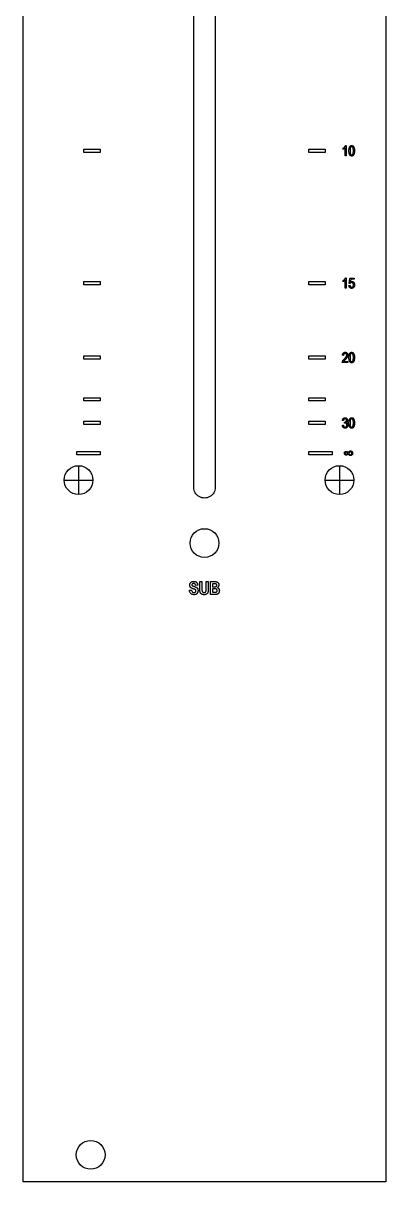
# Model space of a CAD drawing. Header units: millimetres. Extents: x 0 to 40, y 0 to 514.
# Drawn here: x 0 to 40.3, y 0 to 128.8 of the extents above; entities that cross this region are included whole.
import ezdxf

# ---------------------------------------------------------------- set-up
doc = ezdxf.new("R2010")
doc.units = ezdxf.units.MM
for name, color, linetype in [('CUT', 1, 'CONTINUOUS'), ('LEGEND', 2, 'CONTINUOUS'), ('OUTLINE', 7, 'CONTINUOUS'), ('STUDS', 5, 'CONTINUOUS')]:
    doc.layers.add(name, color=color, linetype=linetype)

msp = doc.modelspace()

# ---------------------------------------------------------------- linework, layer by layer
at = {"layer": 'CUT'}
msp.add_lwpolyline([(21.35, 184.8), (21.35, 77.2), (21.3397, 77.0434), (21.3091, 76.8894), (21.2587, 76.7408), (21.1892, 76.6), (21.102, 76.4695), (20.9985, 76.3515), (20.8805, 76.248), (20.75, 76.1608), (20.6092, 76.0913), (20.4606, 76.0409), (20.3066, 76.0103), (20.15, 76), (19.9934, 76.0103), (19.8394, 76.0409), (19.6908, 76.0913), (19.55, 76.1608), (19.4195, 76.248), (19.3015, 76.3515), (19.198, 76.4695), (19.1108, 76.6), (19.0413, 76.7408), (18.9909, 76.8894), (18.9603, 77.0434), (18.95, 77.2), (18.95, 184.8)], dxfattribs=at)
for centre in [(20.15, 71), (7.5, 3)]:
    msp.add_circle(centre, 1.6, dxfattribs=at)
at = {"layer": 'LEGEND'}
for points in [[(6.75, 114.7887), (8.55, 114.7887), (8.55, 114.4287), (6.75, 114.4287)], [(31.75, 114.7887), (33.55, 114.7887), (33.55, 114.4287), (31.75, 114.4287)], [(35.907, 114.0361), (35.7914, 114.0361), (35.7914, 114.9322), (35.781, 114.9204), (35.7698, 114.9086), (35.7577, 114.8968), (35.7447, 114.8848), (35.7309, 114.8728), (35.7163, 114.8608), (35.7007, 114.8487), (35.6844, 114.8365), (35.6677, 114.8246), (35.6515, 114.8136), (35.6355, 114.8032), (35.6199, 114.7936), (35.6047, 114.7848), (35.5897, 114.7766), (35.5752, 114.7693), (35.5609, 114.7627), (35.5609, 114.8986), (35.5844, 114.9126), (35.6072, 114.9274), (35.6293, 114.943), (35.6507, 114.9593), (35.6714, 114.9764), (35.6914, 114.9942), (35.7107, 115.0128), (35.7293, 115.0322), (35.7469, 115.0519), (35.7631, 115.0714), (35.778, 115.0908), (35.7915, 115.1101), (35.8037, 115.1293), (35.8145, 115.1483), (35.8239, 115.1673), (35.832, 115.1861), (35.907, 115.1861)], [(36.2023, 114.6009), (36.2036, 114.6708), (36.2072, 114.7363), (36.2133, 114.7975), (36.2218, 114.8543), (36.2327, 114.9067), (36.2461, 114.9547), (36.2619, 114.9984), (36.2801, 115.0377), (36.3007, 115.0724), (36.3236, 115.1026), (36.3488, 115.1281), (36.3763, 115.149), (36.4061, 115.1652), (36.4382, 115.1768), (36.4726, 115.1838), (36.5094, 115.1861), (36.5421, 115.1842), (36.573, 115.1786), (36.6021, 115.1692), (36.6295, 115.156), (36.6551, 115.1391), (36.6789, 115.1184), (36.7009, 115.094), (36.7211, 115.0658), (36.7431, 115.0267), (36.7621, 114.9822), (36.7782, 114.9323), (36.7914, 114.8769), (36.8017, 114.8161), (36.809, 114.7498), (36.8134, 114.6781), (36.8148, 114.6009), (36.8136, 114.5314), (36.81, 114.4662), (36.804, 114.4053), (36.7955, 114.3487), (36.7846, 114.2964), (36.7713, 114.2484), (36.7556, 114.2048), (36.7375, 114.1654), (36.717, 114.1305), (36.6941, 114.1003), (36.6689, 114.0747), (36.6414, 114.0538), (36.6115, 114.0375), (36.5793, 114.0259), (36.5447, 114.0189), (36.5078, 114.0166), (36.475, 114.0186), (36.4437, 114.0248), (36.4139, 114.035), (36.3856, 114.0494), (36.3589, 114.0678), (36.3337, 114.0904), (36.31, 114.117), (36.2879, 114.1478), (36.2678, 114.1836), (36.2505, 114.2253), (36.2358, 114.2731), (36.2237, 114.3267), (36.2144, 114.3863), (36.2077, 114.4519), (36.2037, 114.5234), (36.2023, 114.6009)], [(36.3203, 114.6009), (36.3211, 114.5341), (36.3237, 114.473), (36.3278, 114.4176), (36.3337, 114.368), (36.3412, 114.3242), (36.3504, 114.2861), (36.3613, 114.2537), (36.3738, 114.2271), (36.3877, 114.2049), (36.4025, 114.1856), (36.4182, 114.1693), (36.4349, 114.1559), (36.4525, 114.1455), (36.471, 114.1381), (36.4905, 114.1337), (36.5109, 114.1322), (36.5303, 114.1337), (36.5488, 114.1382), (36.5665, 114.1457), (36.5834, 114.1562), (36.5995, 114.1697), (36.6148, 114.1862), (36.6293, 114.2058), (36.643, 114.2283), (36.6554, 114.2551), (36.6662, 114.2876), (36.6753, 114.3257), (36.6828, 114.3695), (36.6886, 114.4189), (36.6928, 114.4739), (36.6953, 114.5346), (36.6961, 114.6009), (36.6953, 114.668), (36.6927, 114.7292), (36.6886, 114.7847), (36.6827, 114.8343), (36.6752, 114.8782), (36.666, 114.9163), (36.6551, 114.9486), (36.6426, 114.9752), (36.6287, 114.9973), (36.6138, 115.0165), (36.598, 115.0328), (36.5812, 115.0461), (36.5633, 115.0564), (36.5445, 115.0638), (36.5247, 115.0682), (36.5039, 115.0697), (36.4848, 115.0682), (36.4664, 115.0637), (36.4489, 115.0562), (36.4321, 115.0457), (36.4162, 115.0321), (36.401, 115.0156), (36.3866, 114.9961), (36.373, 114.9736), (36.3607, 114.9467), (36.35, 114.9143), (36.3409, 114.8761), (36.3335, 114.8324), (36.3277, 114.783), (36.3236, 114.7279), (36.3211, 114.6673), (36.3203, 114.6009)], [(35.907, 99.3269), (35.7914, 99.3269), (35.7914, 100.223), (35.781, 100.2113), (35.7698, 100.1995), (35.7577, 100.1876), (35.7447, 100.1757), (35.7309, 100.1637), (35.7163, 100.1516), (35.7007, 100.1395), (35.6844, 100.1273), (35.6677, 100.1155), (35.6515, 100.1044), (35.6355, 100.0941), (35.6199, 100.0845), (35.6047, 100.0756), (35.5897, 100.0675), (35.5752, 100.0601), (35.5609, 100.0535), (35.5609, 100.1894), (35.5844, 100.2035), (35.6072, 100.2183), (35.6293, 100.2339), (35.6507, 100.2502), (35.6714, 100.2673), (35.6914, 100.2851), (35.7107, 100.3037), (35.7293, 100.323), (35.7469, 100.3427), (35.7631, 100.3622), (35.778, 100.3817), (35.7915, 100.401), (35.8037, 100.4201), (35.8145, 100.4392), (35.8239, 100.4581), (35.832, 100.4769), (35.907, 100.4769)], [(36.2023, 99.6269), (36.3234, 99.6394), (36.3275, 99.613), (36.3327, 99.5882), (36.339, 99.5653), (36.3464, 99.544), (36.3549, 99.5245), (36.3645, 99.5068), (36.3753, 99.4908), (36.3871, 99.4765), (36.3998, 99.464), (36.4129, 99.4531), (36.4266, 99.4439), (36.4407, 99.4364), (36.4554, 99.4306), (36.4705, 99.4264), (36.4862, 99.4239), (36.5023, 99.423), (36.5225, 99.4242), (36.5419, 99.4277), (36.5607, 99.4336), (36.5787, 99.4419), (36.596, 99.4525), (36.6126, 99.4654), (36.6286, 99.4807), (36.6437, 99.4984), (36.6577, 99.5181), (36.6697, 99.5396), (36.6799, 99.5627), (36.6883, 99.5876), (36.6948, 99.6142), (36.6994, 99.6425), (36.7022, 99.6725), (36.7031, 99.7043), (36.7022, 99.7341), (36.6995, 99.7622), (36.6951, 99.7885), (36.6888, 99.8132), (36.6807, 99.8361), (36.6708, 99.8573), (36.6592, 99.8768), (36.6457, 99.8945), (36.6309, 99.9103), (36.6152, 99.9241), (36.5985, 99.9357), (36.581, 99.9452), (36.5625, 99.9526), (36.5431, 99.9579), (36.5228, 99.961), (36.5016, 99.9621), (36.4886, 99.9616), (36.4758, 99.9603), (36.4632, 99.958), (36.4509, 99.9548), (36.4387, 99.9506), (36.4268, 99.9456), (36.415, 99.9397), (36.4035, 99.9328), (36.3924, 99.9251), (36.3819, 99.9167), (36.3719, 99.9076), (36.3626, 99.8977), (36.3539, 99.8872), (36.3457, 99.8759), (36.3382, 99.8639), (36.3312, 99.8512), (36.2227, 99.8683), (36.3141, 100.4566), (36.7805, 100.4566), (36.7805, 100.3222), (36.4062, 100.3222), (36.3555, 100.0144), (36.3765, 100.0313), (36.3979, 100.0459), (36.4196, 100.0582), (36.4416, 100.0683), (36.4639, 100.0762), (36.4866, 100.0818), (36.5095, 100.0852), (36.5328, 100.0863), (36.5618, 100.0847), (36.5899, 100.08), (36.6169, 100.0722), (36.6431, 100.0612), (36.6682, 100.0471), (36.6924, 100.0298), (36.7156, 100.0094), (36.7379, 99.9859), (36.7583, 99.9597), (36.776, 99.9314), (36.791, 99.9008), (36.8032, 99.868), (36.8128, 99.8331), (36.8196, 99.796), (36.8236, 99.7567), (36.825, 99.7152), (36.8236, 99.674), (36.8196, 99.6342), (36.8128, 99.596), (36.8032, 99.5593), (36.791, 99.524), (36.776, 99.4903), (36.7583, 99.4581), (36.7379, 99.4273), (36.7152, 99.3992), (36.6906, 99.3749), (36.6642, 99.3542), (36.6358, 99.3374), (36.6057, 99.3243), (36.5736, 99.3149), (36.5397, 99.3093), (36.5039, 99.3074), (36.474, 99.3087), (36.4453, 99.3127), (36.4178, 99.3193), (36.3915, 99.3286), (36.3664, 99.3405), (36.3424, 99.3551), (36.3196, 99.3723), (36.298, 99.3922), (36.2782, 99.4144), (36.2606, 99.4386), (36.2452, 99.4649), (36.2321, 99.4932), (36.2213, 99.5236), (36.2127, 99.556), (36.2064, 99.5905), (36.2023, 99.6269)], [(6.75, 100.0796), (8.55, 100.0796), (8.55, 99.7196), (6.75, 99.7196)], [(31.75, 100.0796), (33.55, 100.0796), (33.55, 99.7196), (31.75, 99.7196)], [(6.75, 91.808), (8.55, 91.808), (8.55, 91.448), (6.75, 91.448)], [(31.75, 91.808), (33.55, 91.808), (33.55, 91.448), (31.75, 91.448)], [(36.0805, 91.1905), (36.0805, 91.0554), (35.4594, 91.0554), (35.4596, 91.0762), (35.4616, 91.0976), (35.4653, 91.1196), (35.4706, 91.1423), (35.4777, 91.1655), (35.4864, 91.1894), (35.4968, 91.2139), (35.509, 91.239), (35.5233, 91.2649), (35.5404, 91.292), (35.5601, 91.3203), (35.5825, 91.3497), (35.6076, 91.3803), (35.6355, 91.412), (35.666, 91.4448), (35.6992, 91.4788), (35.7379, 91.5179), (35.7731, 91.5547), (35.8048, 91.5892), (35.833, 91.6215), (35.8577, 91.6514), (35.879, 91.6791), (35.8967, 91.7045), (35.9109, 91.7276), (35.9227, 91.7494), (35.9328, 91.7708), (35.9414, 91.7918), (35.9484, 91.8125), (35.9539, 91.8328), (35.9578, 91.8527), (35.9602, 91.8722), (35.9609, 91.8913), (35.9601, 91.9127), (35.9577, 91.933), (35.9537, 91.9524), (35.9481, 91.9707), (35.9409, 91.988), (35.9322, 92.0043), (35.9218, 92.0196), (35.9098, 92.0339), (35.8966, 92.0468), (35.8827, 92.058), (35.868, 92.0674), (35.8526, 92.0752), (35.8365, 92.0812), (35.8196, 92.0855), (35.802, 92.0881), (35.7836, 92.089), (35.7639, 92.088), (35.7452, 92.0852), (35.7273, 92.0806), (35.7104, 92.0741), (35.6943, 92.0658), (35.6792, 92.0556), (35.6649, 92.0435), (35.6516, 92.0296), (35.6395, 92.0139), (35.629, 91.9967), (35.6201, 91.9778), (35.6129, 91.9573), (35.6073, 91.9352), (35.6032, 91.9115), (35.6008, 91.8862), (35.6, 91.8593), (35.4813, 91.8741), (35.4854, 91.914), (35.4918, 91.9514), (35.5002, 91.9863), (35.5108, 92.0185), (35.5236, 92.0483), (35.5385, 92.0755), (35.5555, 92.1001), (35.5746, 92.1222), (35.5956, 92.1417), (35.6182, 92.1586), (35.6424, 92.1729), (35.6683, 92.1846), (35.6957, 92.1937), (35.7247, 92.2002), (35.7553, 92.2041), (35.7875, 92.2054), (35.8223, 92.2038), (35.855, 92.1993), (35.8855, 92.1917), (35.9138, 92.1811), (35.9399, 92.1675), (35.9638, 92.1509), (35.9855, 92.1312), (36.0051, 92.1085), (36.0224, 92.0839), (36.0374, 92.0584), (36.0501, 92.0321), (36.0604, 92.005), (36.0685, 91.977), (36.0743, 91.9482), (36.0778, 91.9186), (36.0789, 91.8882), (36.078, 91.861), (36.0753, 91.834), (36.0708, 91.8074), (36.0645, 91.781), (36.0563, 91.755), (36.0464, 91.7292), (36.0346, 91.7036), (36.0211, 91.6784), (36.005, 91.6523), (35.9857, 91.624), (35.9631, 91.5937), (35.9373, 91.5613), (35.9082, 91.5268), (35.8759, 91.4903), (35.8404, 91.4516), (35.8016, 91.4108), (35.7769, 91.3855), (35.7546, 91.3623), (35.7345, 91.3412), (35.7167, 91.3222), (35.7012, 91.3052), (35.688, 91.2904), (35.677, 91.2777), (35.6684, 91.2671), (35.661, 91.2575), (35.654, 91.2479), (35.6474, 91.2384), (35.6411, 91.2288), (35.6352, 91.2192), (35.6296, 91.2097), (35.6244, 91.2001), (35.6195, 91.1905)], [(36.2023, 91.6202), (36.2036, 91.6901), (36.2072, 91.7556), (36.2133, 91.8168), (36.2218, 91.8735), (36.2327, 91.9259), (36.2461, 91.974), (36.2619, 92.0176), (36.2801, 92.0569), (36.3007, 92.0917), (36.3236, 92.1219), (36.3488, 92.1474), (36.3763, 92.1683), (36.4061, 92.1845), (36.4382, 92.1961), (36.4726, 92.203), (36.5094, 92.2054), (36.5421, 92.2035), (36.573, 92.1978), (36.6021, 92.1884), (36.6295, 92.1753), (36.6551, 92.1584), (36.6789, 92.1377), (36.7009, 92.1132), (36.7211, 92.0851), (36.7431, 92.046), (36.7621, 92.0015), (36.7782, 91.9516), (36.7914, 91.8962), (36.8017, 91.8354), (36.809, 91.7691), (36.8134, 91.6974), (36.8148, 91.6202), (36.8136, 91.5507), (36.81, 91.4855), (36.804, 91.4246), (36.7955, 91.368), (36.7846, 91.3157), (36.7713, 91.2677), (36.7556, 91.224), (36.7375, 91.1847), (36.717, 91.1498), (36.6941, 91.1195), (36.6689, 91.094), (36.6414, 91.073), (36.6115, 91.0568), (36.5793, 91.0451), (36.5447, 91.0382), (36.5078, 91.0358), (36.475, 91.0379), (36.4437, 91.044), (36.4139, 91.0543), (36.3856, 91.0686), (36.3589, 91.0871), (36.3337, 91.1097), (36.31, 91.1363), (36.2879, 91.1671), (36.2678, 91.2029), (36.2505, 91.2446), (36.2358, 91.2923), (36.2237, 91.346), (36.2144, 91.4056), (36.2077, 91.4712), (36.2037, 91.5427), (36.2023, 91.6202)], [(36.3203, 91.6202), (36.3211, 91.5534), (36.3237, 91.4923), (36.3278, 91.4369), (36.3337, 91.3873), (36.3412, 91.3434), (36.3504, 91.3053), (36.3613, 91.273), (36.3738, 91.2464), (36.3877, 91.2241), (36.4025, 91.2049), (36.4182, 91.1885), (36.4349, 91.1752), (36.4525, 91.1648), (36.471, 91.1574), (36.4905, 91.1529), (36.5109, 91.1515), (36.5303, 91.153), (36.5488, 91.1575), (36.5665, 91.165), (36.5834, 91.1755), (36.5995, 91.189), (36.6148, 91.2055), (36.6293, 91.225), (36.643, 91.2476), (36.6554, 91.2744), (36.6662, 91.3069), (36.6753, 91.345), (36.6828, 91.3888), (36.6886, 91.4382), (36.6928, 91.4932), (36.6953, 91.5539), (36.6961, 91.6202), (36.6953, 91.6872), (36.6927, 91.7485), (36.6886, 91.8039), (36.6827, 91.8536), (36.6752, 91.8975), (36.666, 91.9356), (36.6551, 91.9679), (36.6426, 91.9944), (36.6287, 92.0166), (36.6138, 92.0358), (36.598, 92.052), (36.5812, 92.0653), (36.5633, 92.0757), (36.5445, 92.083), (36.5247, 92.0875), (36.5039, 92.089), (36.4848, 92.0875), (36.4664, 92.083), (36.4489, 92.0754), (36.4321, 92.0649), (36.4162, 92.0514), (36.401, 92.0349), (36.3866, 92.0154), (36.373, 91.9929), (36.3607, 91.966), (36.35, 91.9335), (36.3409, 91.8954), (36.3335, 91.8517), (36.3277, 91.8023), (36.3236, 91.7472), (36.3211, 91.6865), (36.3203, 91.6202)], [(6.75, 87.1566), (8.55, 87.1566), (8.55, 86.7966), (6.75, 86.7966)], [(31.75, 87.1566), (33.55, 87.1566), (33.55, 86.7966), (31.75, 86.7966)], [(6.75, 84.5409), (8.55, 84.5409), (8.55, 84.1809), (6.75, 84.1809)], [(31.75, 84.5409), (33.55, 84.5409), (33.55, 84.1809), (31.75, 84.1809)], [(35.4734, 84.0906), (35.5891, 84.1093), (35.5998, 84.0566), (35.6139, 84.0109), (35.6315, 83.9722), (35.6525, 83.9406), (35.677, 83.916), (35.7049, 83.8984), (35.7363, 83.8878), (35.7711, 83.8843), (35.7905, 83.8854), (35.8092, 83.8885), (35.8273, 83.8937), (35.8447, 83.901), (35.8615, 83.9104), (35.8776, 83.9219), (35.893, 83.9355), (35.9078, 83.9511), (35.9214, 83.9684), (35.9331, 83.987), (35.943, 84.0068), (35.9512, 84.0278), (35.9575, 84.05), (35.962, 84.0735), (35.9647, 84.0982), (35.9656, 84.1242), (35.9648, 84.1485), (35.9623, 84.1717), (35.9582, 84.1937), (35.9523, 84.2144), (35.9449, 84.2339), (35.9357, 84.2522), (35.925, 84.2692), (35.9125, 84.2851), (35.8988, 84.2994), (35.8844, 84.3118), (35.8693, 84.3222), (35.8533, 84.3308), (35.8366, 84.3375), (35.8192, 84.3422), (35.801, 84.3451), (35.782, 84.346), (35.7736, 84.3458), (35.7646, 84.3451), (35.7552, 84.3438), (35.7453, 84.3421), (35.7349, 84.3399), (35.724, 84.3372), (35.7126, 84.3341), (35.7008, 84.3304), (35.7141, 84.4538), (35.732, 84.4523), (35.7528, 84.4531), (35.7726, 84.4556), (35.7914, 84.4596), (35.8092, 84.4654), (35.826, 84.4727), (35.8417, 84.4817), (35.8565, 84.4924), (35.8703, 84.5046), (35.8828, 84.5183), (35.8936, 84.533), (35.9027, 84.5488), (35.9102, 84.5658), (35.916, 84.5838), (35.9201, 84.6029), (35.9226, 84.6231), (35.9234, 84.6445), (35.9227, 84.6641), (35.9207, 84.6827), (35.9172, 84.7004), (35.9123, 84.717), (35.906, 84.7327), (35.8984, 84.7474), (35.8893, 84.7611), (35.8789, 84.7738), (35.8675, 84.7852), (35.8554, 84.7951), (35.8428, 84.8035), (35.8295, 84.8104), (35.8156, 84.8157), (35.8011, 84.8195), (35.786, 84.8218), (35.7703, 84.8226), (35.754, 84.8218), (35.7384, 84.8194), (35.7234, 84.8154), (35.7091, 84.8098), (35.6954, 84.8026), (35.6823, 84.7938), (35.67, 84.7834), (35.6582, 84.7714), (35.6473, 84.7578), (35.6374, 84.7425), (35.6286, 84.7256), (35.6208, 84.7071), (35.614, 84.6869), (35.6083, 84.665), (35.6036, 84.6415), (35.6, 84.6163), (35.4852, 84.6413), (35.4915, 84.6769), (35.4995, 84.7103), (35.5093, 84.7414), (35.5207, 84.7702), (35.5339, 84.7969), (35.5487, 84.8212), (35.5653, 84.8433), (35.5836, 84.8632), (35.6032, 84.8808), (35.6239, 84.896), (35.6455, 84.9089), (35.6682, 84.9195), (35.6918, 84.9277), (35.7165, 84.9335), (35.7421, 84.937), (35.7688, 84.9382), (35.7967, 84.9369), (35.8236, 84.9329), (35.8495, 84.9264), (35.8742, 84.9171), (35.8979, 84.9053), (35.9205, 84.8908), (35.942, 84.8736), (35.9625, 84.8538), (35.9812, 84.8321), (35.9974, 84.8089), (36.0111, 84.7844), (36.0223, 84.7585), (36.031, 84.7313), (36.0372, 84.7027), (36.0409, 84.6727), (36.0422, 84.6413), (36.0417, 84.6221), (36.0401, 84.6034), (36.0374, 84.5853), (36.0337, 84.5677), (36.0289, 84.5507), (36.0231, 84.5343), (36.0162, 84.5184), (36.0082, 84.5031), (35.9993, 84.4884), (35.9895, 84.4746), (35.9789, 84.4616), (35.9675, 84.4494), (35.9552, 84.4379), (35.9421, 84.4273), (35.9281, 84.4175), (35.9133, 84.4085), (35.927, 84.4043), (35.9402, 84.3994), (35.9527, 84.394), (35.9646, 84.3878), (35.976, 84.3811), (35.9867, 84.3737), (35.9968, 84.3656), (36.0063, 84.357), (36.0152, 84.3476), (36.0237, 84.3375), (36.0318, 84.3266), (36.0395, 84.315), (36.0467, 84.3026), (36.0534, 84.2894), (36.0597, 84.2755), (36.0656, 84.2609), (36.0709, 84.2456), (36.0755, 84.2299), (36.0794, 84.2138), (36.0826, 84.1972), (36.0851, 84.1802), (36.0869, 84.1627), (36.0879, 84.1448), (36.0883, 84.1265), (36.0868, 84.0879), (36.0825, 84.0512), (36.0752, 84.0162), (36.065, 83.983), (36.052, 83.9517), (36.036, 83.9221), (36.0171, 83.8943), (35.9953, 83.8683), (35.9715, 83.8448), (35.9465, 83.8244), (35.9204, 83.8071), (35.8932, 83.793), (35.8648, 83.782), (35.8352, 83.7742), (35.8045, 83.7695), (35.7727, 83.7679), (35.7432, 83.7693), (35.7148, 83.7734), (35.6876, 83.7802), (35.6615, 83.7898), (35.6366, 83.8021), (35.6128, 83.8171), (35.5902, 83.8349), (35.5688, 83.8554), (35.549, 83.8782), (35.5314, 83.9029), (35.5162, 83.9295), (35.5031, 83.9579), (35.4923, 83.9883), (35.4838, 84.0205), (35.4775, 84.0546), (35.4734, 84.0906)], [(36.2023, 84.3531), (36.2036, 84.4229), (36.2072, 84.4885), (36.2133, 84.5496), (36.2218, 84.6064), (36.2327, 84.6588), (36.2461, 84.7068), (36.2619, 84.7505), (36.2801, 84.7898), (36.3007, 84.8246), (36.3236, 84.8547), (36.3488, 84.8802), (36.3763, 84.9011), (36.4061, 84.9173), (36.4382, 84.9289), (36.4726, 84.9359), (36.5094, 84.9382), (36.5421, 84.9363), (36.573, 84.9307), (36.6021, 84.9213), (36.6295, 84.9081), (36.6551, 84.8912), (36.6789, 84.8705), (36.7009, 84.8461), (36.7211, 84.8179), (36.7431, 84.7789), (36.7621, 84.7344), (36.7782, 84.6844), (36.7914, 84.629), (36.8017, 84.5682), (36.809, 84.5019), (36.8134, 84.4302), (36.8148, 84.3531), (36.8136, 84.2835), (36.81, 84.2183), (36.804, 84.1574), (36.7955, 84.1008), (36.7846, 84.0485), (36.7713, 84.0005), (36.7556, 83.9569), (36.7375, 83.9175), (36.717, 83.8826), (36.6941, 83.8524), (36.6689, 83.8268), (36.6414, 83.8059), (36.6115, 83.7896), (36.5793, 83.778), (36.5447, 83.771), (36.5078, 83.7687), (36.475, 83.7707), (36.4437, 83.7769), (36.4139, 83.7871), (36.3856, 83.8015), (36.3589, 83.82), (36.3337, 83.8425), (36.31, 83.8692), (36.2879, 83.8999), (36.2678, 83.9357), (36.2505, 83.9775), (36.2358, 84.0252), (36.2237, 84.0788), (36.2144, 84.1385), (36.2077, 84.204), (36.2037, 84.2756), (36.2023, 84.3531)], [(36.3203, 84.3531), (36.3211, 84.2862), (36.3237, 84.2251), (36.3278, 84.1698), (36.3337, 84.1202), (36.3412, 84.0763), (36.3504, 84.0382), (36.3613, 84.0058), (36.3738, 83.9792), (36.3877, 83.957), (36.4025, 83.9377), (36.4182, 83.9214), (36.4349, 83.908), (36.4525, 83.8977), (36.471, 83.8902), (36.4905, 83.8858), (36.5109, 83.8843), (36.5303, 83.8858), (36.5488, 83.8903), (36.5665, 83.8978), (36.5834, 83.9083), (36.5995, 83.9218), (36.6148, 83.9384), (36.6293, 83.9579), (36.643, 83.9804), (36.6554, 84.0072), (36.6662, 84.0397), (36.6753, 84.0779), (36.6828, 84.1216), (36.6886, 84.171), (36.6928, 84.2261), (36.6953, 84.2867), (36.6961, 84.3531), (36.6953, 84.4201), (36.6927, 84.4813), (36.6886, 84.5368), (36.6827, 84.5865), (36.6752, 84.6303), (36.666, 84.6684), (36.6551, 84.7008), (36.6426, 84.7273), (36.6287, 84.7494), (36.6138, 84.7686), (36.598, 84.7849), (36.5812, 84.7982), (36.5633, 84.8085), (36.5445, 84.8159), (36.5247, 84.8203), (36.5039, 84.8218), (36.4848, 84.8203), (36.4664, 84.8158), (36.4489, 84.8083), (36.4321, 84.7978), (36.4162, 84.7843), (36.401, 84.7678), (36.3866, 84.7482), (36.373, 84.7257), (36.3607, 84.6989), (36.35, 84.6664), (36.3409, 84.6283), (36.3335, 84.5845), (36.3277, 84.5351), (36.3236, 84.4801), (36.3211, 84.4194), (36.3203, 84.3531)], [(5.95, 81.18), (8.55, 81.18), (8.55, 80.82), (5.95, 80.82)], [(31.75, 81.18), (34.35, 81.18), (34.35, 80.82), (31.75, 80.82)], [(36.118, 81.0617), (36.1379, 81.0864), (36.1567, 81.1089), (36.1744, 81.1292), (36.191, 81.1473), (36.2065, 81.1632), (36.2208, 81.1769), (36.234, 81.1884), (36.2461, 81.1977), (36.2618, 81.2083), (36.2778, 81.2175), (36.294, 81.2253), (36.3104, 81.2316), (36.327, 81.2366), (36.3438, 81.2401), (36.3609, 81.2423), (36.3781, 81.243), (36.3985, 81.242), (36.4185, 81.2393), (36.4382, 81.2346), (36.4575, 81.2281), (36.4765, 81.2198), (36.4952, 81.2096), (36.5136, 81.1975), (36.5316, 81.1836), (36.5484, 81.1676), (36.5629, 81.1494), (36.5752, 81.1288), (36.5853, 81.1061), (36.5931, 81.081), (36.5987, 81.0537), (36.602, 81.0241), (36.6031, 80.9922), (36.6027, 80.9698), (36.6015, 80.9486), (36.5994, 80.9286), (36.5965, 80.9099), (36.5927, 80.8924), (36.5882, 80.8761), (36.5828, 80.8611), (36.5766, 80.8473), (36.5695, 80.8344), (36.5614, 80.8222), (36.5525, 80.8106), (36.5426, 80.7997), (36.5318, 80.7894), (36.52, 80.7798), (36.5073, 80.7708), (36.4937, 80.7625), (36.4796, 80.755), (36.4654, 80.7485), (36.4511, 80.743), (36.4367, 80.7385), (36.4222, 80.735), (36.4076, 80.7325), (36.3929, 80.731), (36.3781, 80.7305), (36.3609, 80.7312), (36.3438, 80.7333), (36.327, 80.7367), (36.3104, 80.7416), (36.294, 80.7479), (36.2778, 80.7555), (36.2618, 80.7646), (36.2461, 80.775), (36.234, 80.7845), (36.2208, 80.7961), (36.2065, 80.81), (36.191, 80.826), (36.1744, 80.8442), (36.1567, 80.8645), (36.1379, 80.887), (36.118, 80.9117), (36.0912, 80.8804), (36.064, 80.8533), (36.0364, 80.8303), (36.0084, 80.8115), (35.98, 80.7969), (35.9511, 80.7865), (35.9219, 80.7802), (35.8922, 80.7781), (35.8728, 80.7791), (35.8541, 80.7819), (35.8361, 80.7865), (35.8188, 80.7931), (35.8023, 80.8015), (35.7864, 80.8117), (35.7711, 80.8239), (35.7566, 80.8379), (35.7434, 80.8533), (35.7319, 80.8696), (35.7221, 80.8868), (35.7142, 80.905), (35.708, 80.924), (35.7035, 80.944), (35.7009, 80.9649), (35.7, 80.9867), (35.7009, 81.0083), (35.7035, 81.0291), (35.708, 81.049), (35.7142, 81.068), (35.7221, 81.0861), (35.7319, 81.1033), (35.7434, 81.1197), (35.7566, 81.1352), (35.7711, 81.1493), (35.7864, 81.1615), (35.8023, 81.1718), (35.8188, 81.1803), (35.8361, 81.1869), (35.8541, 81.1916), (35.8728, 81.1944), (35.8922, 81.1953), (35.9219, 81.1932), (35.9511, 81.187), (35.98, 81.1765), (36.0084, 81.1619), (36.0364, 81.1431), (36.064, 81.1202), (36.0912, 81.093), (36.118, 81.0617)], [(36.1719, 80.9875), (36.1887, 80.9622), (36.2051, 80.9389), (36.2212, 80.9177), (36.2369, 80.8986), (36.2523, 80.8816), (36.2672, 80.8667), (36.2818, 80.8538), (36.2961, 80.843), (36.3052, 80.8369), (36.3146, 80.8317), (36.3243, 80.8273), (36.3342, 80.8236), (36.3444, 80.8208), (36.3548, 80.8188), (36.3656, 80.8176), (36.3766, 80.8172), (36.3911, 80.8179), (36.4051, 80.8199), (36.4184, 80.8233), (36.4312, 80.8281), (36.4433, 80.8343), (36.4549, 80.8418), (36.4658, 80.8507), (36.4762, 80.8609), (36.4856, 80.8724), (36.4938, 80.8851), (36.5007, 80.8988), (36.5063, 80.9137), (36.5107, 80.9297), (36.5139, 80.9468), (36.5158, 80.965), (36.5164, 80.9844), (36.5158, 81.0045), (36.5138, 81.0233), (36.5106, 81.041), (36.5062, 81.0574), (36.5004, 81.0726), (36.4933, 81.0866), (36.485, 81.0994), (36.4754, 81.1109), (36.4648, 81.1212), (36.4536, 81.1301), (36.4418, 81.1376), (36.4294, 81.1437), (36.4163, 81.1485), (36.4027, 81.152), (36.3884, 81.154), (36.3734, 81.1547), (36.3639, 81.1543), (36.3546, 81.1533), (36.3454, 81.1516), (36.3363, 81.1492), (36.3274, 81.1461), (36.3187, 81.1424), (36.31, 81.1379), (36.3016, 81.1328), (36.2896, 81.1239), (36.2765, 81.1123), (36.2621, 81.0981), (36.2465, 81.0812), (36.2297, 81.0618), (36.2116, 81.0396), (36.1924, 81.0149), (36.1719, 80.9875)], [(36.0641, 80.9867), (36.0488, 81.0054), (36.0344, 81.0223), (36.0207, 81.0375), (36.0078, 81.0509), (35.9957, 81.0626), (35.9844, 81.0725), (35.9738, 81.0807), (35.9641, 81.0871), (35.9547, 81.0923), (35.9455, 81.0969), (35.9364, 81.1007), (35.9273, 81.1038), (35.9184, 81.1062), (35.9096, 81.108), (35.9008, 81.109), (35.8922, 81.1094), (35.8811, 81.1089), (35.8705, 81.1074), (35.8603, 81.1049), (35.8507, 81.1014), (35.8415, 81.0969), (35.8328, 81.0914), (35.8246, 81.0849), (35.8168, 81.0773), (35.8097, 81.069), (35.8036, 81.0598), (35.7985, 81.0499), (35.7942, 81.0393), (35.7909, 81.0278), (35.7886, 81.0157), (35.7872, 81.0027), (35.7867, 80.9891), (35.7872, 80.9755), (35.7887, 80.9627), (35.7911, 80.9506), (35.7945, 80.9392), (35.7989, 80.9284), (35.8043, 80.9184), (35.8106, 80.909), (35.818, 80.9004), (35.826, 80.8926), (35.8344, 80.8859), (35.8433, 80.8802), (35.8525, 80.8755), (35.8622, 80.8719), (35.8723, 80.8693), (35.8828, 80.8677), (35.8937, 80.8672), (35.9137, 80.8691), (35.934, 80.8747), (35.9547, 80.884), (35.9758, 80.8971), (35.9973, 80.9139), (36.0191, 80.9344), (36.0414, 80.9587), (36.0641, 80.9867)], [(18.4791, 65.75), (18.7105, 65.7773), (18.7231, 65.713), (18.7412, 65.6573), (18.7648, 65.6101), (18.794, 65.5715), (18.8288, 65.5415), (18.8691, 65.5201), (18.915, 65.5072), (18.9664, 65.5029), (18.9925, 65.5038), (19.0172, 65.5064), (19.0405, 65.5108), (19.0624, 65.517), (19.0828, 65.5249), (19.1017, 65.5345), (19.1193, 65.5459), (19.1354, 65.5591), (19.1498, 65.5735), (19.1623, 65.5888), (19.1728, 65.605), (19.1815, 65.6219), (19.1882, 65.6398), (19.193, 65.6584), (19.1959, 65.6779), (19.1969, 65.6982), (19.1965, 65.7102), (19.1955, 65.7217), (19.1939, 65.7328), (19.1915, 65.7434), (19.1885, 65.7536), (19.1848, 65.7632), (19.1804, 65.7725), (19.1754, 65.7812), (19.1697, 65.7896), (19.1632, 65.7976), (19.1561, 65.8052), (19.1483, 65.8124), (19.1398, 65.8192), (19.1305, 65.8257), (19.1206, 65.8317), (19.11, 65.8374), (19.097, 65.8434), (19.0802, 65.8503), (19.0594, 65.8581), (19.0348, 65.8668), (19.0062, 65.8765), (18.9737, 65.8871), (18.9374, 65.8987), (18.8971, 65.9111), (18.8605, 65.9227), (18.8265, 65.9346), (18.7949, 65.9467), (18.766, 65.959), (18.7395, 65.9716), (18.7156, 65.9844), (18.6942, 65.9974), (18.6754, 66.0107), (18.6583, 66.0247), (18.642, 66.0397), (18.6267, 66.0558), (18.6123, 66.0729), (18.5988, 66.091), (18.5861, 66.1103), (18.5744, 66.1305), (18.5636, 66.1519), (18.5538, 66.1739), (18.5454, 66.1964), (18.5383, 66.2193), (18.5324, 66.2426), (18.5279, 66.2663), (18.5247, 66.2904), (18.5227, 66.3149), (18.5221, 66.3398), (18.5229, 66.3688), (18.5254, 66.397), (18.5296, 66.4244), (18.5354, 66.4512), (18.5429, 66.4772), (18.552, 66.5024), (18.5628, 66.527), (18.5753, 66.5508), (18.5892, 66.5735), (18.6044, 66.5948), (18.6209, 66.6146), (18.6386, 66.6331), (18.6577, 66.65), (18.6779, 66.6656), (18.6995, 66.6797), (18.7223, 66.6924), (18.7464, 66.7036), (18.7719, 66.7133), (18.7988, 66.7215), (18.827, 66.7283), (18.8566, 66.7335), (18.8876, 66.7372), (18.92, 66.7395), (18.9537, 66.7402), (19.004, 66.7385), (19.0516, 66.7332), (19.0962, 66.7244), (19.138, 66.7122), (19.177, 66.6964), (19.2132, 66.6771), (19.2465, 66.6543), (19.277, 66.6279), (19.3043, 66.5983), (19.3282, 66.5657), (19.3487, 66.5301), (19.3658, 66.4915), (19.3795, 66.4498), (19.3897, 66.4051), (19.3966, 66.3574), (19.4, 66.3066), (19.1627, 66.2939), (19.1582, 66.3217), (19.1526, 66.3472), (19.1459, 66.3706), (19.138, 66.3918), (19.129, 66.4109), (19.1189, 66.4278), (19.1077, 66.4425), (19.0953, 66.4551), (19.0817, 66.4658), (19.0667, 66.4752), (19.0503, 66.483), (19.0326, 66.4895), (19.0134, 66.4945), (18.993, 66.4981), (18.9711, 66.5003), (18.9479, 66.501), (18.9246, 66.5004), (18.9027, 66.4985), (18.8823, 66.4953), (18.8631, 66.491), (18.8454, 66.4853), (18.829, 66.4785), (18.814, 66.4703), (18.8004, 66.4609), (18.7883, 66.4506), (18.7777, 66.4397), (18.7689, 66.4282), (18.7616, 66.416), (18.7559, 66.4033), (18.7519, 66.3899), (18.7494, 66.3759), (18.7486, 66.3613), (18.7494, 66.347), (18.7516, 66.3332), (18.7552, 66.32), (18.7604, 66.3074), (18.7669, 66.2953), (18.775, 66.2839), (18.7845, 66.273), (18.7955, 66.2627), (18.8091, 66.2526), (18.8266, 66.2422), (18.8478, 66.2316), (18.8729, 66.2207), (18.9018, 66.2096), (18.9345, 66.1982), (18.971, 66.1866), (19.0113, 66.1748), (19.0545, 66.1618), (19.0945, 66.1486), (19.1314, 66.1352), (19.1653, 66.1217), (19.196, 66.108), (19.2236, 66.0941), (19.2482, 66.0801), (19.2696, 66.0659), (19.2889, 66.0511), (19.3071, 66.0353), (19.324, 66.0184), (19.3398, 66.0005), (19.3544, 65.9815), (19.3679, 65.9615), (19.3801, 65.9405), (19.3912, 65.9185), (19.4011, 65.8953), (19.4096, 65.8709), (19.4168, 65.8453), (19.4227, 65.8185), (19.4273, 65.7905), (19.4306, 65.7613), (19.4325, 65.7308), (19.4332, 65.6992), (19.4314, 65.6535), (19.426, 65.6097), (19.4171, 65.5677), (19.4045, 65.5276), (19.3884, 65.4893), (19.3687, 65.4529), (19.3454, 65.4184), (19.3185, 65.3857), (19.2877, 65.356), (19.253, 65.3302), (19.2142, 65.3084), (19.1714, 65.2905), (19.1245, 65.2766), (19.0736, 65.2667), (19.0186, 65.2608), (18.9596, 65.2588), (18.8576, 65.2665), (18.7677, 65.2895), (18.6897, 65.3279), (18.6236, 65.3816), (18.5696, 65.4507), (18.5274, 65.5351), (18.4973, 65.6349), (18.4791, 65.75)], [(19.6305, 66.7158), (19.8668, 66.7158), (19.8668, 65.9404), (19.8669, 65.8972), (19.8673, 65.858), (19.868, 65.8226), (19.869, 65.7913), (19.8702, 65.7638), (19.8717, 65.7403), (19.8735, 65.7207), (19.8756, 65.7051), (19.8802, 65.6821), (19.8861, 65.6604), (19.8934, 65.6401), (19.9021, 65.6211), (19.9121, 65.6035), (19.9235, 65.5872), (19.9362, 65.5722), (19.9503, 65.5586), (19.9657, 65.5465), (19.9822, 65.5359), (19.9999, 65.5271), (20.0188, 65.5198), (20.0388, 65.5141), (20.0601, 65.5101), (20.0825, 65.5076), (20.1061, 65.5068), (20.1261, 65.5074), (20.1452, 65.5091), (20.1633, 65.512), (20.1805, 65.516), (20.1968, 65.5211), (20.2121, 65.5274), (20.2264, 65.5349), (20.2398, 65.5435), (20.2523, 65.5531), (20.2637, 65.5635), (20.2741, 65.5749), (20.2834, 65.5872), (20.2918, 65.6003), (20.2991, 65.6143), (20.3054, 65.6292), (20.3106, 65.645), (20.3151, 65.6636), (20.319, 65.6868), (20.3222, 65.7147), (20.3249, 65.7472), (20.327, 65.7844), (20.3285, 65.8262), (20.3294, 65.8727), (20.3297, 65.9238), (20.3297, 66.7158), (20.567, 66.7158), (20.567, 65.9639), (20.5665, 65.8943), (20.5651, 65.8298), (20.5627, 65.7703), (20.5593, 65.7157), (20.555, 65.6661), (20.5497, 65.6216), (20.5434, 65.582), (20.5362, 65.5474), (20.5273, 65.516), (20.516, 65.4862), (20.5023, 65.4579), (20.4862, 65.4312), (20.4676, 65.4059), (20.4467, 65.3822), (20.4233, 65.36), (20.3976, 65.3394), (20.3695, 65.3207), (20.3393, 65.3045), (20.3069, 65.2909), (20.2724, 65.2797), (20.2358, 65.271), (20.197, 65.2647), (20.156, 65.261), (20.1129, 65.2598), (20.0683, 65.2608), (20.0261, 65.2639), (19.9865, 65.269), (19.9494, 65.2762), (19.9149, 65.2855), (19.8828, 65.2968), (19.8533, 65.3102), (19.8263, 65.3257), (19.8014, 65.343), (19.7783, 65.362), (19.757, 65.3827), (19.7374, 65.405), (19.7196, 65.4291), (19.7036, 65.4548), (19.6893, 65.4822), (19.6769, 65.5112), (19.666, 65.5443), (19.6566, 65.5836), (19.6486, 65.6293), (19.6421, 65.6813), (19.637, 65.7395), (19.6334, 65.8041), (19.6312, 65.875), (19.6305, 65.9521)], [(20.816, 66.7158), (21.2857, 66.7158), (21.3321, 66.7153), (21.3748, 66.7136), (21.414, 66.7109), (21.4496, 66.707), (21.4816, 66.7021), (21.51, 66.696), (21.5349, 66.6889), (21.5562, 66.6807), (21.5754, 66.671), (21.5938, 66.6597), (21.6114, 66.6467), (21.6283, 66.6321), (21.6444, 66.6157), (21.6597, 66.5977), (21.6743, 66.578), (21.6881, 66.5566), (21.7007, 66.5341), (21.7116, 66.5107), (21.7208, 66.4867), (21.7284, 66.4619), (21.7342, 66.4364), (21.7384, 66.4102), (21.741, 66.3832), (21.7418, 66.3555), (21.7411, 66.3299), (21.7389, 66.305), (21.7353, 66.2806), (21.7303, 66.257), (21.7239, 66.2339), (21.716, 66.2115), (21.7067, 66.1896), (21.6959, 66.1685), (21.684, 66.1483), (21.6712, 66.1294), (21.6576, 66.1119), (21.6432, 66.0958), (21.6278, 66.0811), (21.6117, 66.0677), (21.5946, 66.0556), (21.5768, 66.0449), (21.6022, 66.0348), (21.6262, 66.0231), (21.6487, 66.0097), (21.6699, 65.9946), (21.6896, 65.9779), (21.708, 65.9596), (21.7249, 65.9396), (21.7403, 65.918), (21.7542, 65.8949), (21.7662, 65.8706), (21.7763, 65.8451), (21.7846, 65.8184), (21.7911, 65.7904), (21.7957, 65.7612), (21.7985, 65.7308), (21.7994, 65.6992), (21.7982, 65.6609), (21.7947, 65.6241), (21.7888, 65.5888), (21.7806, 65.5551), (21.77, 65.5228), (21.7571, 65.492), (21.7418, 65.4628), (21.7242, 65.4351), (21.705, 65.4094), (21.6849, 65.3863), (21.664, 65.3657), (21.6422, 65.3478), (21.6195, 65.3324), (21.596, 65.3196), (21.5717, 65.3094), (21.5465, 65.3018), (21.5257, 65.2976), (21.4991, 65.2941), (21.4665, 65.291), (21.4281, 65.2886), (21.3837, 65.2867), (21.3335, 65.2853), (21.2774, 65.2845), (21.2154, 65.2842), (20.816, 65.2842)], [(21.0523, 66.4775), (21.0523, 66.1465), (21.2086, 66.1465), (21.2421, 66.1466), (21.2722, 66.1468), (21.299, 66.1472), (21.3224, 66.1477), (21.3424, 66.1484), (21.3591, 66.1492), (21.3724, 66.1502), (21.3824, 66.1514), (21.3971, 66.1543), (21.411, 66.1582), (21.4241, 66.1632), (21.4364, 66.1691), (21.4478, 66.176), (21.4584, 66.1839), (21.4682, 66.1928), (21.4771, 66.2026), (21.4852, 66.2135), (21.4921, 66.2253), (21.498, 66.238), (21.5028, 66.2516), (21.5065, 66.2662), (21.5092, 66.2816), (21.5108, 66.2981), (21.5113, 66.3154), (21.5109, 66.3309), (21.5096, 66.3457), (21.5074, 66.3597), (21.5044, 66.3729), (21.5005, 66.3854), (21.4957, 66.3972), (21.49, 66.4082), (21.4835, 66.4185), (21.4764, 66.4279), (21.4688, 66.4364), (21.461, 66.4439), (21.4527, 66.4506), (21.4441, 66.4563), (21.4352, 66.461), (21.4258, 66.4649), (21.4161, 66.4678), (21.4039, 66.4701), (21.3871, 66.472), (21.3656, 66.4737), (21.3396, 66.4751), (21.3089, 66.4762), (21.2736, 66.4769), (21.2336, 66.4774), (21.1891, 66.4775)], [(21.0523, 65.9082), (21.0523, 65.5254), (21.2721, 65.5254), (21.3066, 65.5256), (21.3379, 65.5263), (21.3659, 65.5275), (21.3907, 65.5292), (21.4123, 65.5313), (21.4306, 65.5339), (21.4457, 65.537), (21.4576, 65.5405), (21.4677, 65.5448), (21.4773, 65.5499), (21.4865, 65.556), (21.4953, 65.563), (21.5037, 65.5709), (21.5117, 65.5797), (21.5193, 65.5894), (21.5265, 65.6001), (21.533, 65.6116), (21.5386, 65.6238), (21.5434, 65.6368), (21.5473, 65.6505), (21.5504, 65.665), (21.5526, 65.6802), (21.5539, 65.6962), (21.5543, 65.7129), (21.5538, 65.7301), (21.5524, 65.7465), (21.5501, 65.7621), (21.5469, 65.777), (21.5427, 65.7911), (21.5375, 65.8044), (21.5315, 65.8169), (21.5245, 65.8286), (21.5168, 65.8395), (21.5084, 65.8495), (21.4994, 65.8587), (21.4898, 65.8669), (21.4797, 65.8743), (21.4688, 65.8808), (21.4574, 65.8864), (21.4454, 65.8911), (21.4315, 65.8951), (21.4143, 65.8986), (21.3939, 65.9015), (21.3703, 65.9039), (21.3435, 65.9058), (21.3135, 65.9071), (21.2802, 65.9079), (21.2437, 65.9082)]]:
    msp.add_lwpolyline(points, close=True, dxfattribs=at)
at = {"layer": 'OUTLINE'}
msp.add_lwpolyline([(0, 514), (40.3, 514), (40.3, 0), (0, 0)], close=True, dxfattribs=at)
at = {"layer": 'STUDS'}
for p, q in [((6.15, 79.6), (6.15, 76.4)), ((35.15, 79.6), (35.15, 76.4)), ((4.55, 78), (7.75, 78)), ((33.55, 78), (36.75, 78))]:
    msp.add_line(p, q, dxfattribs=at)
for centre in [(6.15, 78), (35.15, 78)]:
    msp.add_circle(centre, 1.6, dxfattribs=at)

doc.saveas('drawing.dxf')
